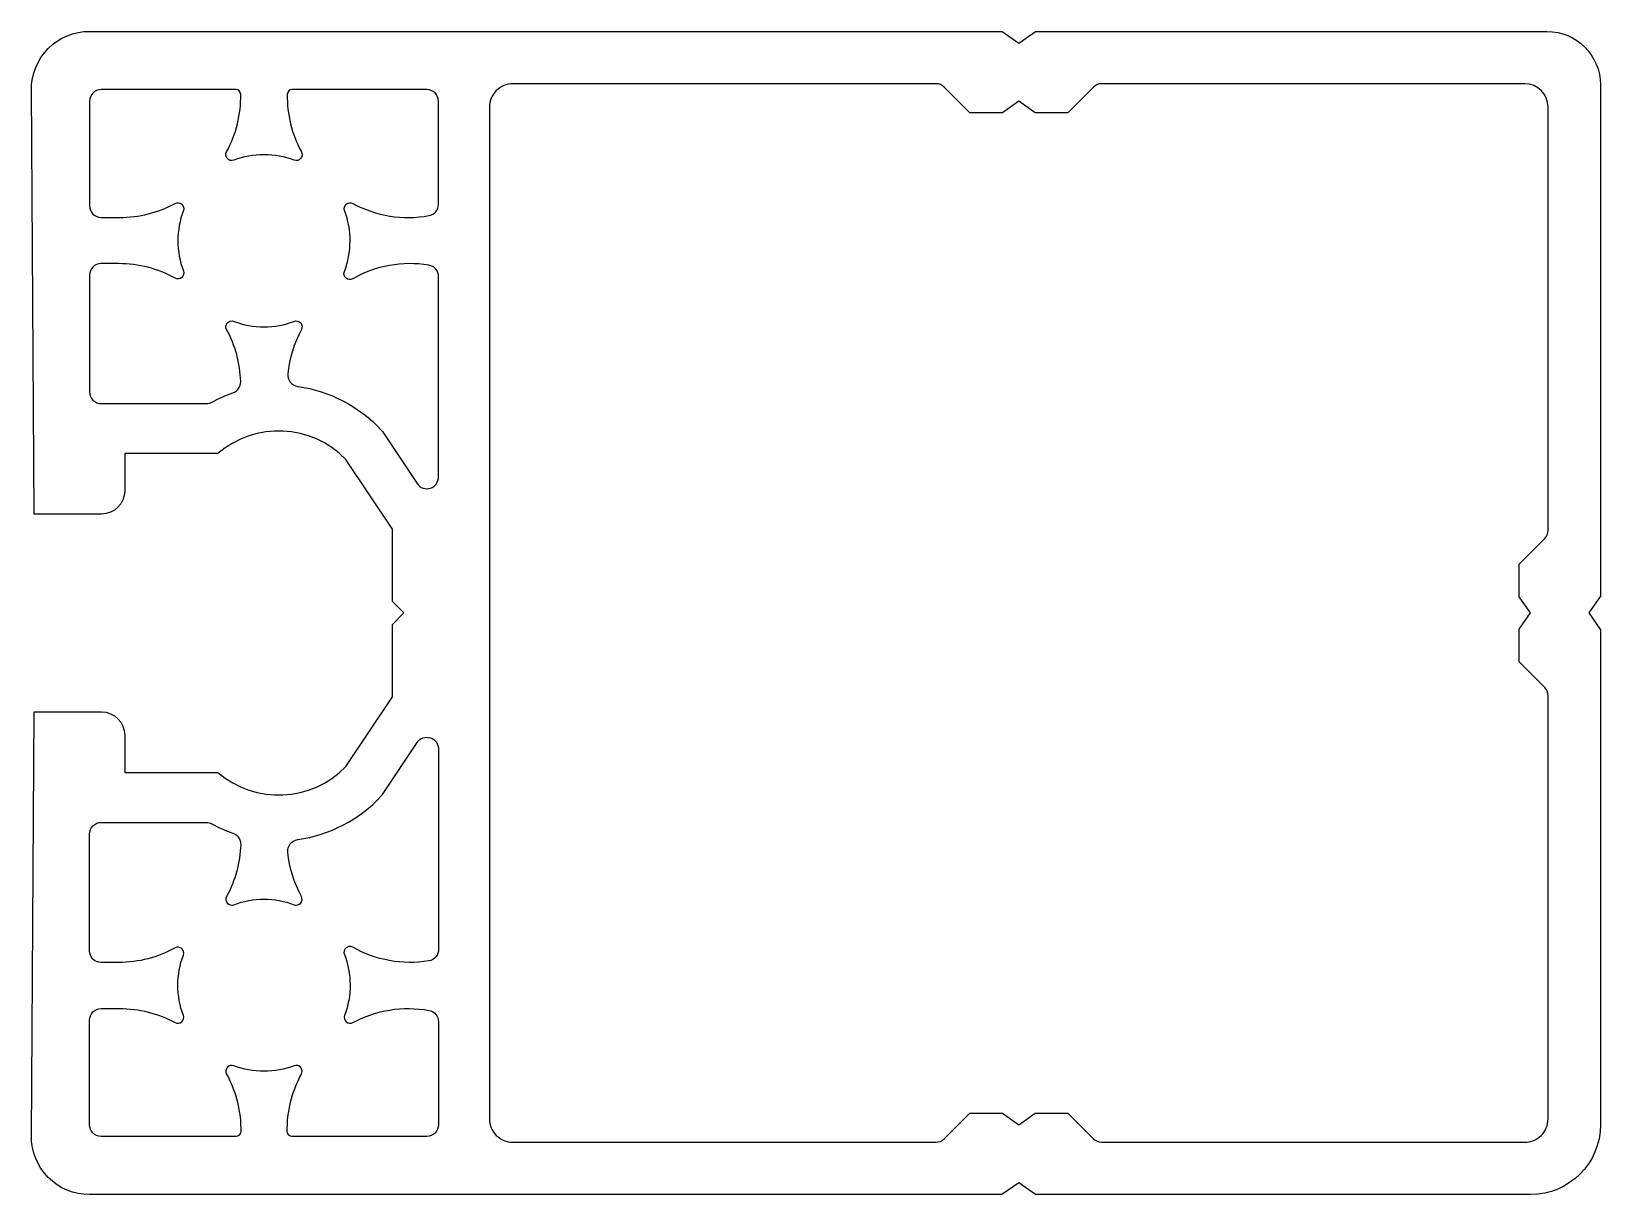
# Model space of a CAD drawing. Extents: x 806.9 to 874.3, y 533.9 to 583.9.
import ezdxf

# ---------------------------------------------------------------- set-up
doc = ezdxf.new("R2010")
doc.units = 0
doc.layers.add('VISIBLE__ISO_', color=7, linetype='CONTINUOUS')

msp = doc.modelspace()

# ---------------------------------------------------------------- linework, layer by layer
at = {"layer": 'VISIBLE__ISO_'}
for points in [[(850.017, 533.92), (849.297, 534.421), (848.572, 533.92), (809.35, 533.92, -0.416476), (806.853, 536.436), (806.968, 554.672), (809.867, 554.672, -0.414192), (810.868, 553.672), (810.868, 552.072), (814.868, 552.072, 0.398844), (820.368, 552.322), (822.368, 555.322), (822.368, 558.422), (822.868, 558.922), (822.368, 559.422), (822.368, 562.522), (820.368, 565.522, 0.398844), (814.868, 565.772), (810.868, 565.772), (810.868, 564.172, -0.414192), (809.867, 563.172), (806.968, 563.172), (806.853, 581.407, -0.416476), (809.35, 583.924), (848.576, 583.924), (849.295, 583.423), (850.017, 583.922), (871.999, 583.922, -0.414113), (874.296, 581.626), (874.304, 559.642), (873.803, 558.922), (874.301, 558.2), (874.296, 536.921, -0.414104), (871.296, 533.922)], [(809.352, 580.919), (809.351, 576.423, 0.414221), (809.851, 575.923), (810.646, 575.923, 0.125103), (813.034, 576.53, -0.694297), (813.387, 576.223, 0.181321), (813.387, 573.624, -0.696604), (813.032, 573.318, 0.126777), (810.615, 573.941), (809.851, 573.941, 0.414209), (809.351, 573.441), (809.351, 568.423, 0.414214), (809.851, 567.923), (814.371, 567.923, 0.125312), (814.61, 567.984, -0.041158), (815.513, 568.383, 0.327919), (815.849, 568.871, 0.117315), (815.244, 571.105, -0.694337), (815.552, 571.459, 0.181415), (818.151, 571.459, -0.694337), (818.459, 571.105, 0.100453), (817.875, 569.204, 0.402379), (818.304, 568.66, -0.173485), (821.894, 566.783, -0.039433), (821.943, 566.721), (823.435, 564.484, 0.759007), (824.35, 564.783), (824.35, 573.36, 0.380093), (823.931, 573.876, 0.17086), (820.663, 573.29, -0.703691), (820.306, 573.597, 0.18317), (820.317, 576.22, -0.693719), (820.67, 576.528, 0.170376), (823.939, 576.002, 0.362952), (824.351, 576.494), (824.351, 580.923, 0.414252), (823.851, 581.423), (818.053, 581.423, 0.408475), (817.853, 581.227, 0.13012), (818.459, 578.74, -0.694337), (818.151, 578.387, 0.181415), (815.552, 578.387, -0.694337), (815.244, 578.74, 0.13012), (815.851, 581.227, 0.408691), (815.651, 581.423), (809.851, 581.419, 0.413989)], [(821.894, 551.059, 0.039433), (821.943, 551.121), (823.435, 553.358, -0.759007), (824.35, 553.059), (824.35, 544.481, -0.380093), (823.931, 543.966, -0.17086), (820.663, 544.551, 0.703691), (820.306, 544.244, -0.18317), (820.317, 541.622, 0.693719), (820.67, 541.314, -0.170376), (823.939, 541.84, -0.362952), (824.351, 541.348), (824.351, 536.919, -0.414252), (823.851, 536.419), (818.053, 536.419, -0.408475), (817.853, 536.615, -0.13012), (818.459, 539.101, 0.694337), (818.151, 539.455, -0.181415), (815.552, 539.455, 0.694337), (815.244, 539.101, -0.13012), (815.851, 536.615, -0.408691), (815.651, 536.419), (809.851, 536.423, -0.413989), (809.352, 536.923), (809.351, 541.419, -0.414221), (809.851, 541.919), (810.646, 541.919, -0.125103), (813.034, 541.312, 0.694297), (813.387, 541.619, -0.181321), (813.387, 544.217, 0.696604), (813.032, 544.524, -0.126777), (810.615, 543.901), (809.851, 543.901, -0.414209), (809.351, 544.401), (809.351, 549.419, -0.414214), (809.851, 549.919), (814.371, 549.919, -0.125312), (814.61, 549.858, 0.041158), (815.513, 549.458, -0.327919), (815.849, 548.971, -0.117315), (815.244, 546.737, 0.694337), (815.552, 546.383, -0.181415), (818.151, 546.383, 0.694337), (818.459, 546.737, -0.100453), (817.875, 548.638, -0.402379), (818.304, 549.182, 0.173485)]]:
    msp.add_lwpolyline(points, format="xyb", close=True, dxfattribs=at)
msp.add_lwpolyline([(872.046, 537.172), (872.046, 555.365, 0.198912), (871.899, 555.719), (870.796, 556.822), (870.796, 558.222), (871.295, 558.922), (870.796, 559.623), (870.796, 561.023), (871.899, 562.126, 0.198913), (872.046, 562.48), (872.046, 580.672, 0.414212), (871.046, 581.672), (852.853, 581.672, 0.19891), (852.5, 581.526), (851.396, 580.422), (849.997, 580.422), (849.296, 580.922), (848.596, 580.423), (847.196, 580.423), (846.092, 581.526, 0.198723), (845.739, 581.672), (827.545, 581.672, 0.414214), (826.545, 580.672), (826.545, 537.172, 0.414214), (827.545, 536.172), (845.738, 536.172, 0.198774), (846.092, 536.318), (847.196, 537.422), (848.596, 537.422), (849.296, 536.922), (849.997, 537.422), (851.397, 537.422), (852.5, 536.319, 0.198913), (852.854, 536.172), (871.046, 536.172, 0.414214), (872.046, 537.172)], format="xyb", dxfattribs=at)

doc.saveas('drawing.dxf')
